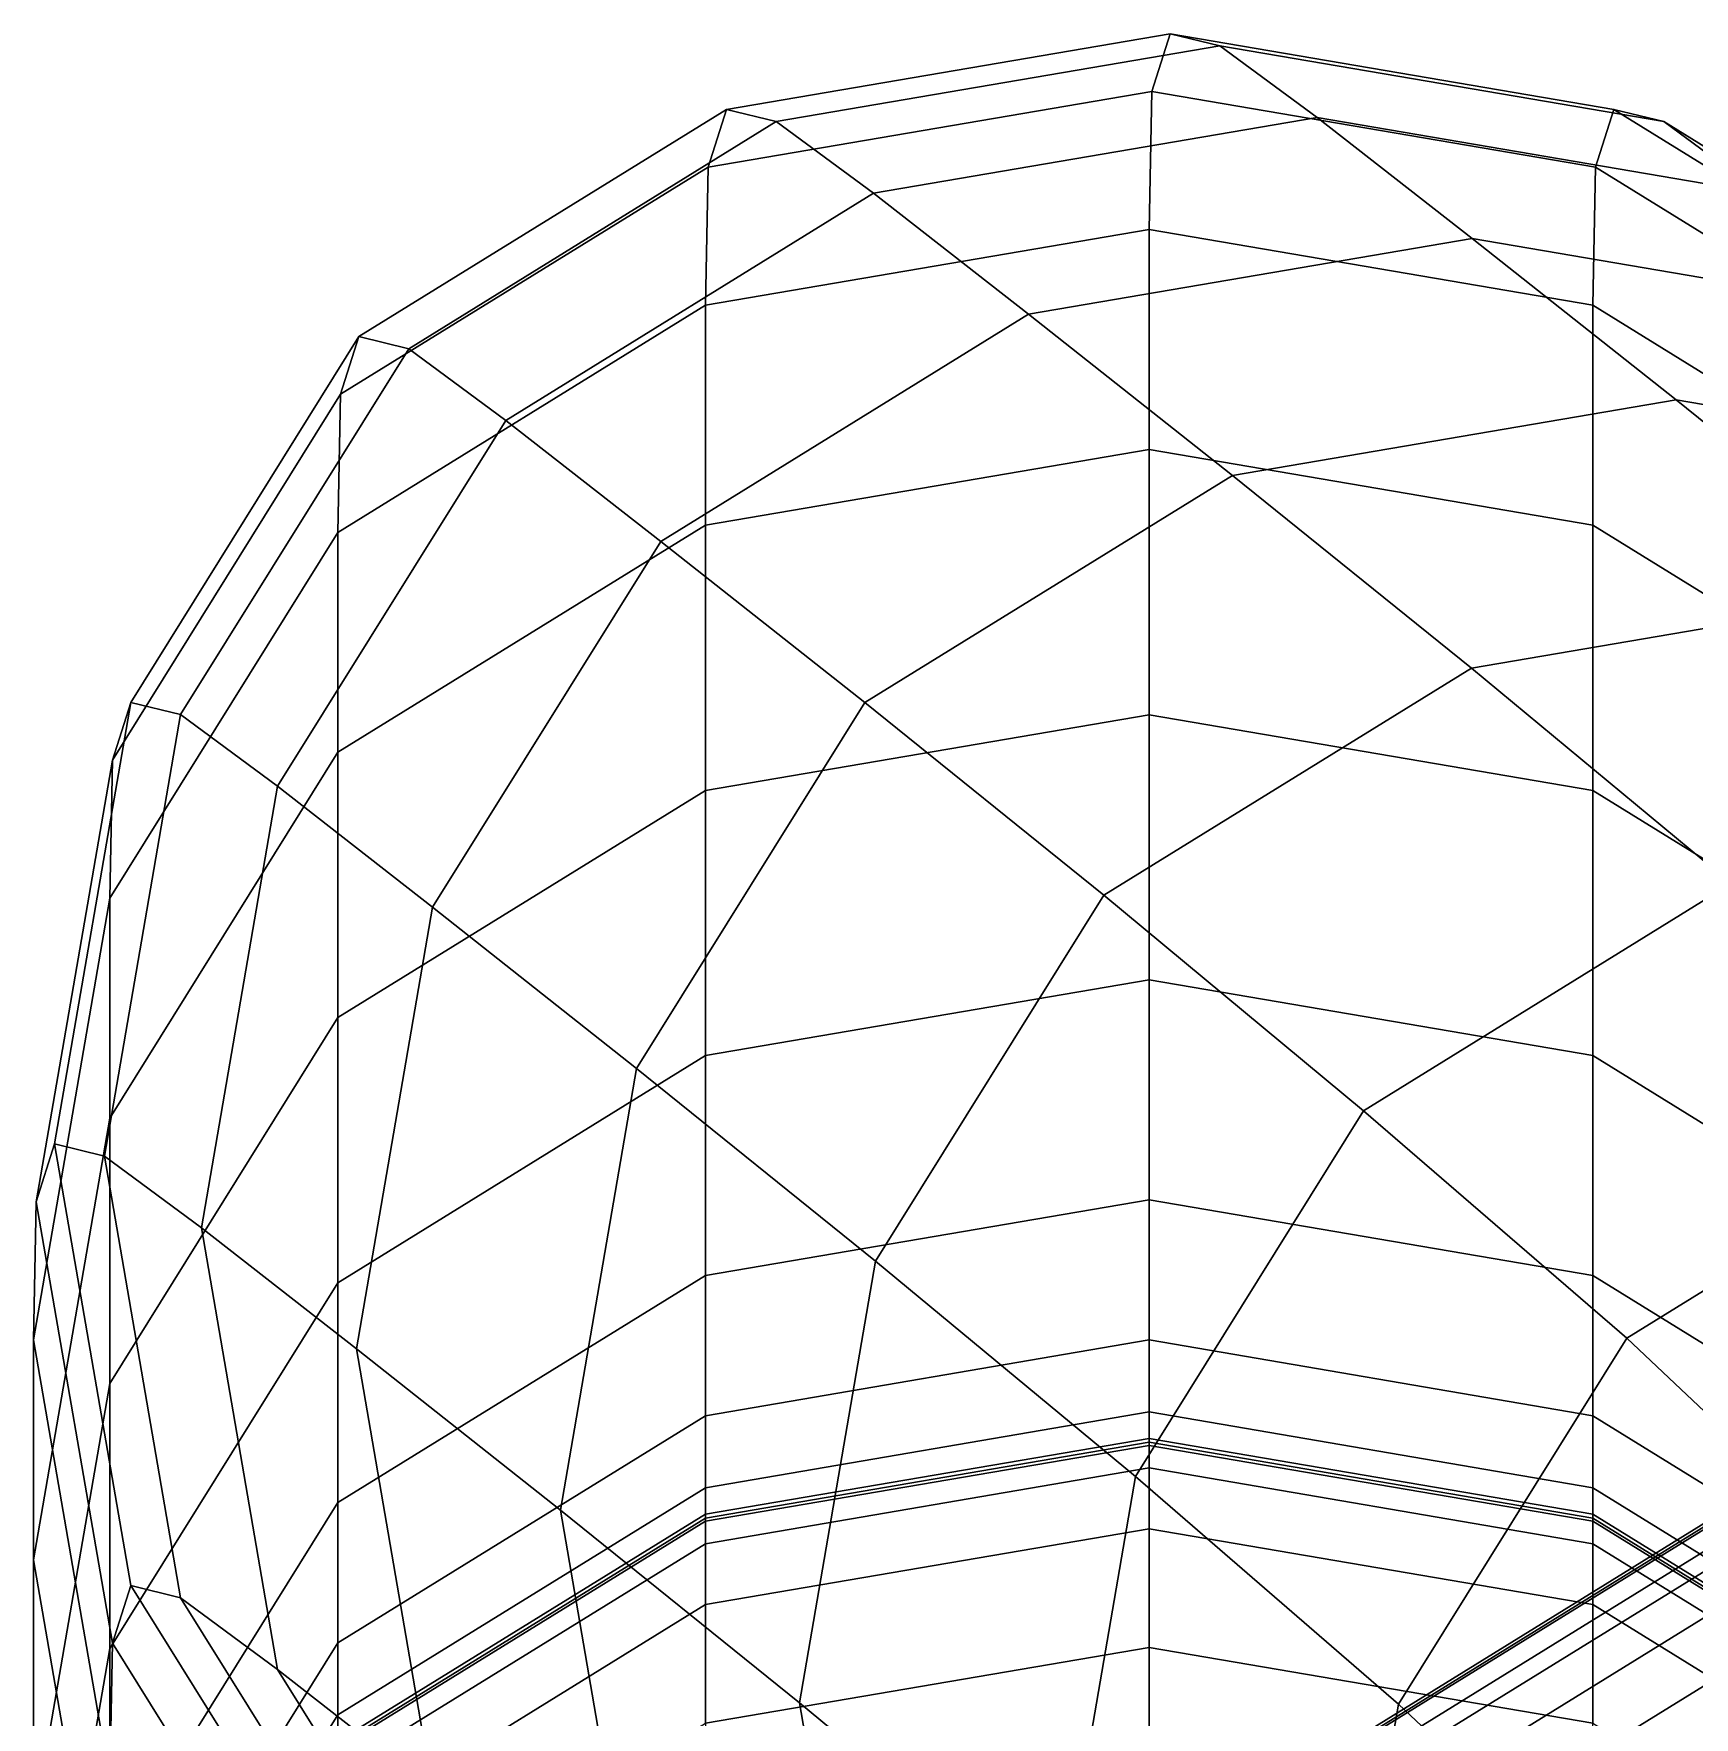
# Model space of a CAD drawing. Extents: x -13488 to 7731, y -24317 to 9701.
# Drawn here: x -13488 to -6068, y 2181 to 9701 of the extents above; entities that cross this region are included whole.
import ezdxf

# ---------------------------------------------------------------- set-up
doc = ezdxf.new("R2010")
doc.units = 0

msp = doc.modelspace()

# ---------------------------------------------------------------- linework, layer by layer
for points in [[(-8492.076172, 9442.902344, -245401.046875), (-8410.044922, 9700.714844, -242520.828125), (-10392.46582, 9362.597656, -242520.828125), (-10474.49707, 9104.785156, -245401.046875)], [(-8410.044922, 9700.714844, -242520.828125), (-8187.388672, 9646.027344, -239671.875), (-10169.80957, 9307.910156, -239671.875), (-10392.46582, 9362.597656, -242520.828125)], [(-8187.388672, 9646.027344, -239671.875), (-7753.794922, 9325.714844, -236916.65625), (-9736.21582, 8987.597656, -236916.65625), (-10169.80957, 9307.910156, -239671.875)], [(-6509.655273, 9104.785156, -245401.046875), (-6427.624023, 9362.597656, -242520.828125), (-8410.044922, 9700.714844, -242520.828125), (-8492.076172, 9442.902344, -245401.046875)], [(-6427.624023, 9362.597656, -242520.828125), (-6204.967773, 9307.910156, -239671.875), (-8187.388672, 9646.027344, -239671.875), (-8410.044922, 9700.714844, -242520.828125)], [(-6204.967773, 9307.910156, -239671.875), (-5771.374023, 8987.597656, -236916.65625), (-7753.794922, 9325.714844, -236916.65625), (-8187.388672, 9646.027344, -239671.875)], [(-8503.794922, 8825.714844, -248250), (-8492.076172, 9442.902344, -245401.046875), (-10474.49707, 9104.785156, -245401.046875), (-10486.21582, 8487.597656, -248250)], [(-6521.374023, 8487.597656, -248250), (-6509.655273, 9104.785156, -245401.046875), (-8492.076172, 9442.902344, -245401.046875), (-8503.794922, 8825.714844, -248250)], [(-10474.49707, 9104.785156, -245401.046875), (-10392.46582, 9362.597656, -242520.828125), (-12035.042969, 8348.24707, -242520.828125), (-12117.074219, 8090.43457, -245401.046875)], [(-10392.46582, 9362.597656, -242520.828125), (-10169.80957, 9307.910156, -239671.875), (-11812.386719, 8293.55957, -239671.875), (-12035.042969, 8348.24707, -242520.828125)], [(-7753.794922, 9325.714844, -236916.65625), (-7061.086426, 8785.350586, -234298.171875), (-9043.507813, 8447.233398, -234298.171875), (-9736.21582, 8987.597656, -236916.65625)], [(-5771.374023, 8987.597656, -236916.65625), (-5078.665527, 8447.233398, -234298.171875), (-7061.086426, 8785.350586, -234298.171875), (-7753.794922, 9325.714844, -236916.65625)], [(-4867.077637, 8090.43457, -245401.046875), (-4785.046387, 8348.24707, -242520.828125), (-6427.624023, 9362.597656, -242520.828125), (-6509.655273, 9104.785156, -245401.046875)], [(-4785.046387, 8348.24707, -242520.828125), (-4562.390137, 8293.55957, -239671.875), (-6204.967773, 9307.910156, -239671.875), (-6427.624023, 9362.597656, -242520.828125)], [(-10169.80957, 9307.910156, -239671.875), (-9736.21582, 8987.597656, -236916.65625), (-11378.792969, 7973.24707, -236916.65625), (-11812.386719, 8293.55957, -239671.875)], [(-4562.390137, 8293.55957, -239671.875), (-4128.796387, 7973.24707, -236916.65625), (-5771.374023, 8987.597656, -236916.65625), (-6204.967773, 9307.910156, -239671.875)], [(-10486.21582, 8487.597656, -248250), (-10474.49707, 9104.785156, -245401.046875), (-12117.074219, 8090.43457, -245401.046875), (-12128.792969, 7473.24707, -248250)], [(-4878.796387, 7473.24707, -248250), (-4867.077637, 8090.43457, -245401.046875), (-6509.655273, 9104.785156, -245401.046875), (-6521.374023, 8487.597656, -248250)], [(-9736.21582, 8987.597656, -236916.65625), (-9043.507813, 8447.233398, -234298.171875), (-10686.084961, 7432.882324, -234298.171875), (-11378.792969, 7973.24707, -236916.65625)], [(-8503.794922, 7843.943848, -251022.921875), (-8503.794922, 8825.714844, -248250), (-10486.21582, 8487.597656, -248250), (-10486.21582, 7505.827148, -251022.921875)], [(-6521.374023, 7505.827148, -251022.921875), (-6521.374023, 8487.597656, -248250), (-8503.794922, 8825.714844, -248250), (-8503.794922, 7843.943848, -251022.921875)], [(-7061.086426, 8785.350586, -234298.171875), (-6149.62793, 8065.29834, -231781.25), (-8132.048828, 7727.181152, -231781.25), (-9043.507813, 8447.233398, -234298.171875)], [(-5078.665527, 8447.233398, -234298.171875), (-4167.207031, 7727.181152, -231781.25), (-6149.62793, 8065.29834, -231781.25), (-7061.086426, 8785.350586, -234298.171875)], [(-10486.21582, 7505.827148, -251022.921875), (-10486.21582, 8487.597656, -248250), (-12128.792969, 7473.24707, -248250), (-12128.792969, 6491.476563, -251022.921875)], [(-9043.507813, 8447.233398, -234298.171875), (-8132.048828, 7727.181152, -231781.25), (-9774.625977, 6712.830566, -231781.25), (-10686.084961, 7432.882324, -234298.171875)], [(-4878.796387, 6491.476074, -251022.921875), (-4878.796387, 7473.24707, -248250), (-6521.374023, 8487.597656, -248250), (-6521.374023, 7505.827148, -251022.921875)], [(-13136.605469, 6456.202637, -245401.046875), (-12117.074219, 8090.43457, -245401.046875), (-12035.042969, 8348.24707, -242520.828125), (-13054.574219, 6714.015137, -242520.828125)], [(-13054.574219, 6714.015137, -242520.828125), (-12035.042969, 8348.24707, -242520.828125), (-11812.386719, 8293.55957, -239671.875), (-12831.917969, 6659.327637, -239671.875)], [(-12831.917969, 6659.327637, -239671.875), (-11812.386719, 8293.55957, -239671.875), (-11378.792969, 7973.24707, -236916.65625), (-12398.324219, 6339.015137, -236916.65625)], [(-13148.324219, 5839.015625, -248250), (-12128.792969, 7473.24707, -248250), (-12117.074219, 8090.43457, -245401.046875), (-13136.605469, 6456.202637, -245401.046875)], [(-6149.62793, 8065.29834, -231781.25), (-5081.919922, 7204.621094, -229311.203125), (-7064.34082, 6866.504395, -229311.203125), (-8132.048828, 7727.181152, -231781.25)], [(-4167.207031, 7727.181152, -231781.25), (-3099.498779, 6866.504395, -229311.203125), (-5081.919922, 7204.621094, -229311.203125), (-6149.62793, 8065.29834, -231781.25)], [(-12398.324219, 6339.015137, -236916.65625), (-11378.792969, 7973.24707, -236916.65625), (-10686.084961, 7432.882324, -234298.171875), (-11705.616211, 5798.650391, -234298.171875)], [(-8503.794922, 6659.04834, -253745.828125), (-8503.794922, 7843.943848, -251022.921875), (-10486.21582, 7505.827148, -251022.921875), (-10486.21582, 6320.931152, -253745.828125)], [(-6521.374023, 6320.931152, -253745.828125), (-6521.374023, 7505.827148, -251022.921875), (-8503.794922, 7843.943848, -251022.921875), (-8503.794922, 6659.04834, -253745.828125)], [(-8132.048828, 7727.181152, -231781.25), (-7064.34082, 6866.504395, -229311.203125), (-8706.917969, 5852.15332, -229311.203125), (-9774.625977, 6712.830566, -231781.25)], [(-13148.324219, 4857.244629, -251022.921875), (-12128.792969, 6491.476563, -251022.921875), (-12128.792969, 7473.24707, -248250), (-13148.324219, 5839.015625, -248250)], [(-10486.21582, 6320.931152, -253745.828125), (-10486.21582, 7505.827148, -251022.921875), (-12128.792969, 6491.476563, -251022.921875), (-12128.792969, 5306.580566, -253745.828125)], [(-4878.796387, 5306.580566, -253745.828125), (-4878.796387, 6491.476074, -251022.921875), (-6521.374023, 7505.827148, -251022.921875), (-6521.374023, 6320.931152, -253745.828125)], [(-11705.616211, 5798.650391, -234298.171875), (-10686.084961, 7432.882324, -234298.171875), (-9774.625977, 6712.830566, -231781.25), (-10794.157227, 5078.598633, -231781.25)], [(-5081.919922, 7204.621094, -229311.203125), (-3920.46167, 6242.381836, -226833.34375), (-5902.882813, 5904.264648, -226833.34375), (-7064.34082, 6866.504395, -229311.203125)], [(-7064.34082, 6866.504395, -229311.203125), (-5902.882813, 5904.264648, -226833.34375), (-7545.459961, 4889.914063, -226833.34375), (-8706.917969, 5852.15332, -229311.203125)], [(-13476.449219, 4483.854004, -245401.046875), (-13136.605469, 6456.202637, -245401.046875), (-13054.574219, 6714.015137, -242520.828125), (-13394.417969, 4741.666504, -242520.828125)], [(-13394.417969, 4741.666504, -242520.828125), (-13054.574219, 6714.015137, -242520.828125), (-12831.917969, 6659.327637, -239671.875), (-13171.761719, 4686.979004, -239671.875)], [(-10794.157227, 5078.598633, -231781.25), (-9774.625977, 6712.830566, -231781.25), (-8706.917969, 5852.15332, -229311.203125), (-9726.449219, 4217.921387, -229311.203125)], [(-13171.761719, 4686.979004, -239671.875), (-12831.917969, 6659.327637, -239671.875), (-12398.324219, 6339.015137, -236916.65625), (-12738.167969, 4366.666504, -236916.65625)], [(-8503.794922, 5474.152344, -256462.5), (-8503.794922, 6659.04834, -253745.828125), (-10486.21582, 6320.931152, -253745.828125), (-10486.21582, 5136.035645, -256462.5)], [(-6521.374023, 5136.035645, -256462.5), (-6521.374023, 6320.931152, -253745.828125), (-8503.794922, 6659.04834, -253745.828125), (-8503.794922, 5474.152344, -256462.5)], [(-13148.324219, 3672.348633, -253745.828125), (-12128.792969, 5306.580566, -253745.828125), (-12128.792969, 6491.476563, -251022.921875), (-13148.324219, 4857.244629, -251022.921875)], [(-13488.167969, 3866.666748, -248250), (-13148.324219, 5839.015625, -248250), (-13136.605469, 6456.202637, -245401.046875), (-13476.449219, 4483.854004, -245401.046875)], [(-12738.167969, 4366.666504, -236916.65625), (-12398.324219, 6339.015137, -236916.65625), (-11705.616211, 5798.650391, -234298.171875), (-12045.459961, 3826.302002, -234298.171875)], [(-10486.21582, 5136.035645, -256462.5), (-10486.21582, 6320.931152, -253745.828125), (-12128.792969, 5306.580566, -253745.828125), (-12128.792969, 4121.68457, -256462.5)], [(-4878.796387, 4121.68457, -256462.5), (-4878.796387, 5306.580566, -253745.828125), (-6521.374023, 6320.931152, -253745.828125), (-6521.374023, 5136.035645, -256462.5)], [(-7545.459961, 4889.914063, -226833.34375), (-5902.882813, 5904.264648, -226833.34375), (-4727.101563, 4888.639648, -224299.484375), (-6369.678711, 3874.289063, -224299.484375)], [(-13488.167969, 2884.895752, -251022.921875), (-13148.324219, 4857.244629, -251022.921875), (-13148.324219, 5839.015625, -248250), (-13488.167969, 3866.666748, -248250)], [(-12045.459961, 3826.302002, -234298.171875), (-11705.616211, 5798.650391, -234298.171875), (-10794.157227, 5078.598633, -231781.25), (-11134.000977, 3106.249756, -231781.25)], [(-9726.449219, 4217.921387, -229311.203125), (-8706.917969, 5852.15332, -229311.203125), (-7545.459961, 4889.914063, -226833.34375), (-8564.991211, 3255.682129, -226833.34375)], [(-8503.794922, 4492.381348, -259216.671875), (-8503.794922, 5474.152344, -256462.5), (-10486.21582, 5136.035645, -256462.5), (-10486.21582, 4154.264648, -259216.671875)], [(-6521.374023, 4154.264648, -259216.671875), (-6521.374023, 5136.035645, -256462.5), (-8503.794922, 5474.152344, -256462.5), (-8503.794922, 4492.381348, -259216.671875)], [(-13148.324219, 2487.452881, -256462.5), (-12128.792969, 4121.68457, -256462.5), (-12128.792969, 5306.580566, -253745.828125), (-13148.324219, 3672.348633, -253745.828125)], [(-10486.21582, 4154.264648, -259216.671875), (-10486.21582, 5136.035645, -256462.5), (-12128.792969, 4121.68457, -256462.5), (-12128.792969, 3139.913818, -259216.671875)], [(-4878.796387, 3139.913818, -259216.671875), (-4878.796387, 4121.68457, -256462.5), (-6521.374023, 5136.035645, -256462.5), (-6521.374023, 4154.264648, -259216.671875)], [(-11134.000977, 3106.249756, -231781.25), (-10794.157227, 5078.598633, -231781.25), (-9726.449219, 4217.921387, -229311.203125), (-10066.292969, 2245.572998, -229311.203125)], [(-8564.991211, 3255.682129, -226833.34375), (-7545.459961, 4889.914063, -226833.34375), (-6369.678711, 3874.289063, -224299.484375), (-7389.209961, 2240.057129, -224299.484375)], [(-6369.678711, 3874.289063, -224299.484375), (-4727.101563, 4888.639648, -224299.484375), (-3684.132568, 3904.264893, -221687.5), (-5326.709961, 2889.914063, -221687.5)], [(-13488.167969, 1699.999878, -253745.828125), (-13148.324219, 3672.348633, -253745.828125), (-13148.324219, 4857.244629, -251022.921875), (-13488.167969, 2884.895752, -251022.921875)], [(-13136.605469, 2511.505371, -245401.046875), (-13476.449219, 4483.854004, -245401.046875), (-13394.417969, 4741.666504, -242520.828125), (-13054.574219, 2769.317871, -242520.828125)], [(-13054.574219, 2769.317871, -242520.828125), (-13394.417969, 4741.666504, -242520.828125), (-13171.761719, 4686.979004, -239671.875), (-12831.917969, 2714.630371, -239671.875)], [(-12831.917969, 2714.630371, -239671.875), (-13171.761719, 4686.979004, -239671.875), (-12738.167969, 4366.666504, -236916.65625), (-12398.324219, 2394.317871, -236916.65625)], [(-13148.324219, 1894.317871, -248250), (-13488.167969, 3866.666748, -248250), (-13476.449219, 4483.854004, -245401.046875), (-13136.605469, 2511.505371, -245401.046875)], [(-8503.794922, 3866.07959, -262039.328125), (-8503.794922, 4492.381348, -259216.671875), (-10486.21582, 4154.264648, -259216.671875), (-10486.21582, 3527.962646, -262039.328125)], [(-6521.374023, 3527.962646, -262039.328125), (-6521.374023, 4154.264648, -259216.671875), (-8503.794922, 4492.381348, -259216.671875), (-8503.794922, 3866.07959, -262039.328125)], [(-12398.324219, 2394.317871, -236916.65625), (-12738.167969, 4366.666504, -236916.65625), (-12045.459961, 3826.302002, -234298.171875), (-11705.616211, 1853.953247, -234298.171875)], [(-10066.292969, 2245.572998, -229311.203125), (-9726.449219, 4217.921387, -229311.203125), (-8564.991211, 3255.682129, -226833.34375), (-8904.834961, 1283.333374, -226833.34375)], [(-10486.21582, 3527.962646, -262039.328125), (-10486.21582, 4154.264648, -259216.671875), (-12128.792969, 3139.913818, -259216.671875), (-12128.792969, 2513.611816, -262039.328125)], [(-4878.796387, 2513.611816, -262039.328125), (-4878.796387, 3139.913818, -259216.671875), (-6521.374023, 4154.264648, -259216.671875), (-6521.374023, 3527.962646, -262039.328125)], [(-13148.324219, 1505.682007, -259216.671875), (-12128.792969, 3139.913818, -259216.671875), (-12128.792969, 4121.68457, -256462.5), (-13148.324219, 2487.452881, -256462.5)], [(-13148.324219, 912.546997, -251022.921875), (-13488.167969, 2884.895752, -251022.921875), (-13488.167969, 3866.666748, -248250), (-13148.324219, 1894.317871, -248250)], [(-8503.794922, 3544.465088, -264910.40625), (-8503.794922, 3866.07959, -262039.328125), (-10486.21582, 3527.962646, -262039.328125), (-10486.21582, 3206.348145, -264910.40625)], [(-6521.374023, 3206.348145, -264910.40625), (-6521.374023, 3527.962646, -262039.328125), (-8503.794922, 3866.07959, -262039.328125), (-8503.794922, 3544.465088, -264910.40625)], [(-7389.209961, 2240.057129, -224299.484375), (-6369.678711, 3874.289063, -224299.484375), (-5326.709961, 2889.914063, -221687.5), (-6346.241211, 1255.682129, -221687.5)], [(-11705.616211, 1853.953247, -234298.171875), (-12045.459961, 3826.302002, -234298.171875), (-11134.000977, 3106.249756, -231781.25), (-10794.157227, 1133.901123, -231781.25)], [(-13488.167969, 515.104065, -256462.5), (-13148.324219, 2487.452881, -256462.5), (-13148.324219, 3672.348633, -253745.828125), (-13488.167969, 1699.999878, -253745.828125)], [(-8503.794922, 3425.975586, -267797.125), (-8503.794922, 3544.465088, -264910.40625), (-10486.21582, 3206.348145, -264910.40625), (-10486.21582, 3087.858643, -267797.125)], [(-6521.374023, 3087.858643, -267797.125), (-6521.374023, 3206.348145, -264910.40625), (-8503.794922, 3544.465088, -264910.40625), (-8503.794922, 3425.975586, -267797.125)], [(-10486.21582, 3206.348145, -264910.40625), (-10486.21582, 3527.962646, -262039.328125), (-12128.792969, 2513.611816, -262039.328125), (-12128.792969, 2191.997314, -264910.40625)], [(-4878.796387, 2191.997314, -264910.40625), (-4878.796387, 2513.611816, -262039.328125), (-6521.374023, 3527.962646, -262039.328125), (-6521.374023, 3206.348145, -264910.40625)], [(-8503.794922, 3409.04834, -270666.65625), (-8503.794922, 3425.975586, -267797.125), (-10486.21582, 3087.858643, -267797.125), (-10486.21582, 3070.931396, -270666.65625)], [(-8503.794922, 3409.04834, -281716.6875), (-8503.794922, 3409.04834, -279012.78125), (-10486.21582, 3070.931396, -279012.78125), (-10486.21582, 3070.931396, -281716.6875)], [(-8503.794922, 3409.04834, -279012.78125), (-8503.794922, 3409.04834, -276272.90625), (-10486.21582, 3070.931396, -276272.90625), (-10486.21582, 3070.931396, -279012.78125)], [(-8503.794922, 3409.04834, -276272.90625), (-8503.794922, 3409.04834, -273492.4375), (-10486.21582, 3070.931396, -273492.4375), (-10486.21582, 3070.931396, -276272.90625)], [(-8503.794922, 3409.04834, -273492.4375), (-8503.794922, 3409.04834, -270666.65625), (-10486.21582, 3070.931396, -270666.65625), (-10486.21582, 3070.931396, -273492.4375)], [(-8503.794922, 3394.725586, -284387.25), (-8503.794922, 3409.04834, -281716.6875), (-10486.21582, 3070.931396, -281716.6875), (-10486.21582, 3056.608643, -284387.25)], [(-8503.794922, 3294.465088, -287018.75), (-8503.794922, 3394.725586, -284387.25), (-10486.21582, 3056.608643, -284387.25), (-10486.21582, 2956.348145, -287018.75)], [(-6521.374023, 3070.931396, -270666.65625), (-6521.374023, 3087.858643, -267797.125), (-8503.794922, 3425.975586, -267797.125), (-8503.794922, 3409.04834, -270666.65625)], [(-6521.374023, 3070.931396, -281716.6875), (-6521.374023, 3070.931396, -279012.78125), (-8503.794922, 3409.04834, -279012.78125), (-8503.794922, 3409.04834, -281716.6875)], [(-6521.374023, 3070.931396, -279012.78125), (-6521.374023, 3070.931396, -276272.90625), (-8503.794922, 3409.04834, -276272.90625), (-8503.794922, 3409.04834, -279012.78125)], [(-6521.374023, 3070.931396, -276272.90625), (-6521.374023, 3070.931396, -273492.4375), (-8503.794922, 3409.04834, -273492.4375), (-8503.794922, 3409.04834, -276272.90625)], [(-6521.374023, 3070.931396, -273492.4375), (-6521.374023, 3070.931396, -270666.65625), (-8503.794922, 3409.04834, -270666.65625), (-8503.794922, 3409.04834, -273492.4375)], [(-6521.374023, 3056.608643, -284387.25), (-6521.374023, 3070.931396, -281716.6875), (-8503.794922, 3409.04834, -281716.6875), (-8503.794922, 3394.725586, -284387.25)], [(-6521.374023, 2956.348145, -287018.75), (-6521.374023, 3056.608643, -284387.25), (-8503.794922, 3394.725586, -284387.25), (-8503.794922, 3294.465088, -287018.75)], [(-8503.794922, 3022.32959, -289603.375), (-8503.794922, 3294.465088, -287018.75), (-10486.21582, 2956.348145, -287018.75), (-10486.21582, 2684.212646, -289603.375)], [(-8904.834961, 1283.333374, -226833.34375), (-8564.991211, 3255.682129, -226833.34375), (-7389.209961, 2240.057129, -224299.484375), (-7729.053711, 267.708344, -224299.484375)], [(-6521.374023, 2684.212646, -289603.375), (-6521.374023, 2956.348145, -287018.75), (-8503.794922, 3294.465088, -287018.75), (-8503.794922, 3022.32959, -289603.375)], [(-10486.21582, 3087.858643, -267797.125), (-10486.21582, 3206.348145, -264910.40625), (-12128.792969, 2191.997314, -264910.40625), (-12128.792969, 2073.507568, -267797.125)], [(-4878.796387, 2073.507568, -267797.125), (-4878.796387, 2191.997314, -264910.40625), (-6521.374023, 3206.348145, -264910.40625), (-6521.374023, 3087.858643, -267797.125)], [(-13148.324219, 879.379944, -262039.328125), (-12128.792969, 2513.611816, -262039.328125), (-12128.792969, 3139.913818, -259216.671875), (-13148.324219, 1505.682007, -259216.671875)], [(-10486.21582, 3070.931396, -270666.65625), (-10486.21582, 3087.858643, -267797.125), (-12128.792969, 2073.507568, -267797.125), (-12128.792969, 2056.580566, -270666.65625)], [(-10794.157227, 1133.901123, -231781.25), (-11134.000977, 3106.249756, -231781.25), (-10066.292969, 2245.572998, -229311.203125), (-9726.449219, 273.224152, -229311.203125)], [(-4878.796387, 2056.580566, -270666.65625), (-4878.796387, 2073.507568, -267797.125), (-6521.374023, 3087.858643, -267797.125), (-6521.374023, 3070.931396, -270666.65625)], [(-10486.21582, 3070.931396, -281716.6875), (-10486.21582, 3070.931396, -279012.78125), (-12128.792969, 2056.580566, -279012.78125), (-12128.792969, 2056.580566, -281716.6875)], [(-10486.21582, 3070.931396, -279012.78125), (-10486.21582, 3070.931396, -276272.90625), (-12128.792969, 2056.580566, -276272.90625), (-12128.792969, 2056.580566, -279012.78125)], [(-10486.21582, 3070.931396, -276272.90625), (-10486.21582, 3070.931396, -273492.4375), (-12128.792969, 2056.580566, -273492.4375), (-12128.792969, 2056.580566, -276272.90625)], [(-10486.21582, 3070.931396, -273492.4375), (-10486.21582, 3070.931396, -270666.65625), (-12128.792969, 2056.580566, -270666.65625), (-12128.792969, 2056.580566, -273492.4375)], [(-10486.21582, 3056.608643, -284387.25), (-10486.21582, 3070.931396, -281716.6875), (-12128.792969, 2056.580566, -281716.6875), (-12128.792969, 2042.25769, -284387.25)], [(-10486.21582, 2956.348145, -287018.75), (-10486.21582, 3056.608643, -284387.25), (-12128.792969, 2042.25769, -284387.25), (-12128.792969, 1941.997192, -287018.75)], [(-8503.794922, 2492.381836, -292133.3125), (-8503.794922, 3022.32959, -289603.375), (-10486.21582, 2684.212646, -289603.375), (-10486.21582, 2154.264893, -292133.3125)], [(-6521.374023, 2154.264893, -292133.3125), (-6521.374023, 2684.212646, -289603.375), (-8503.794922, 3022.32959, -289603.375), (-8503.794922, 2492.381836, -292133.3125)], [(-5986.21582, 3070.931396, -140833.34375), (-5967.986816, 3055.306396, -137682.296875), (-7610.564453, 2040.955566, -137682.296875), (-7628.793457, 2056.580566, -140833.34375)], [(-5986.21582, 3055.306396, -143927.09375), (-5986.21582, 3070.931396, -140833.34375), (-7628.793457, 2056.580566, -140833.34375), (-7628.793457, 2040.955566, -143927.09375)], [(-5986.21582, 3070.931396, 132333.328125), (-7628.793457, 2056.580566, 132333.328125), (-7610.564453, 2040.955566, 129182.289063), (-5967.986816, 3055.306396, 129182.289063)], [(-5986.21582, 3055.306396, 135427.078125), (-7628.793457, 2040.955566, 135427.078125), (-7628.793457, 2056.580566, 132333.328125), (-5986.21582, 3070.931396, 132333.328125)], [(-5986.21582, 2945.931396, -146958.34375), (-5986.21582, 3055.306396, -143927.09375), (-7628.793457, 2040.955566, -143927.09375), (-7628.793457, 1931.580566, -146958.34375)], [(-5986.21582, 2945.931396, 138458.328125), (-7628.793457, 1931.580566, 138458.328125), (-7628.793457, 2040.955566, 135427.078125), (-5986.21582, 3055.306396, 135427.078125)], [(-5967.986816, 3055.306396, -137682.296875), (-5840.382324, 2945.931396, -134500), (-7482.959961, 1931.580566, -134500), (-7610.564453, 2040.955566, -137682.296875)], [(-5967.986816, 3055.306396, 129182.289063), (-7610.564453, 2040.955566, 129182.289063), (-7482.959961, 1931.580566, 126000), (-5840.382813, 2945.931396, 126000)], [(-4878.796387, 2056.580566, -281716.6875), (-4878.796387, 2056.580566, -279012.78125), (-6521.374023, 3070.931396, -279012.78125), (-6521.374023, 3070.931396, -281716.6875)], [(-4878.796387, 2056.580566, -279012.78125), (-4878.796387, 2056.580566, -276272.90625), (-6521.374023, 3070.931396, -276272.90625), (-6521.374023, 3070.931396, -279012.78125)], [(-4878.796387, 2056.580566, -276272.90625), (-4878.796387, 2056.580566, -273492.4375), (-6521.374023, 3070.931396, -273492.4375), (-6521.374023, 3070.931396, -276272.90625)], [(-4878.796387, 2056.580566, -273492.4375), (-4878.796387, 2056.580566, -270666.65625), (-6521.374023, 3070.931396, -270666.65625), (-6521.374023, 3070.931396, -273492.4375)], [(-4878.796387, 2042.25769, -284387.25), (-4878.796387, 2056.580566, -281716.6875), (-6521.374023, 3070.931396, -281716.6875), (-6521.374023, 3056.608643, -284387.25)], [(-4878.796387, 1941.997192, -287018.75), (-4878.796387, 2042.25769, -284387.25), (-6521.374023, 3056.608643, -284387.25), (-6521.374023, 2956.348145, -287018.75)], [(-10486.21582, 2684.212646, -289603.375), (-10486.21582, 2956.348145, -287018.75), (-12128.792969, 1941.997192, -287018.75), (-12128.792969, 1669.861816, -289603.375)], [(-5986.21582, 2649.056396, -149927.09375), (-5986.21582, 2945.931396, -146958.34375), (-7628.793457, 1931.580566, -146958.34375), (-7628.793457, 1634.705566, -149927.09375)], [(-5986.21582, 2649.056396, 141427.09375), (-7628.793457, 1634.705566, 141427.09375), (-7628.793457, 1931.580566, 138458.328125), (-5986.21582, 2945.931396, 138458.328125)], [(-5840.382324, 2945.931396, -134500), (-5494.02832, 2649.056396, -131317.703125), (-7136.605957, 1634.705566, -131317.703125), (-7482.959961, 1931.580566, -134500)], [(-5840.382813, 2945.931396, 126000), (-7482.959961, 1931.580566, 126000), (-7136.605957, 1634.705566, 122817.710938), (-5494.02832, 2649.056396, 122817.710938)], [(-4878.796387, 1669.861816, -289603.375), (-4878.796387, 1941.997192, -287018.75), (-6521.374023, 2956.348145, -287018.75), (-6521.374023, 2684.212646, -289603.375)], [(-13148.324219, -272.348877, -253745.828125), (-13488.167969, 1699.999878, -253745.828125), (-13488.167969, 2884.895752, -251022.921875), (-13148.324219, 912.546997, -251022.921875)], [(-6346.241211, 1255.682129, -221687.5), (-5326.709961, 2889.914063, -221687.5), (-4580.616211, 2030.539063, -218981.765625), (-5600.147461, 396.30719, -218981.765625)], [(-12117.074219, 877.273499, -245401.046875), (-13136.605469, 2511.505371, -245401.046875), (-13054.574219, 2769.317871, -242520.828125), (-12035.042969, 1135.085938, -242520.828125)], [(-12035.042969, 1135.085938, -242520.828125), (-13054.574219, 2769.317871, -242520.828125), (-12831.917969, 2714.630371, -239671.875), (-11812.386719, 1080.398438, -239671.875)], [(-11812.386719, 1080.398438, -239671.875), (-12831.917969, 2714.630371, -239671.875), (-12398.324219, 2394.317871, -236916.65625), (-11378.792969, 760.085938, -236916.65625)], [(-10486.21582, 2154.264893, -292133.3125), (-10486.21582, 2684.212646, -289603.375), (-12128.792969, 1669.861816, -289603.375), (-12128.792969, 1139.91394, -292133.3125)], [(-5986.21582, 2070.931396, -152833.34375), (-5986.21582, 2649.056396, -149927.09375), (-7628.793457, 1634.705566, -149927.09375), (-7628.793457, 1056.580566, -152833.34375)], [(-5986.21582, 2070.931641, 144333.34375), (-7628.793457, 1056.580688, 144333.34375), (-7628.793457, 1634.705566, 141427.09375), (-5986.21582, 2649.056396, 141427.09375)], [(-5494.02832, 2649.056396, -131317.703125), (-4819.548828, 2070.931641, -128166.664063), (-6462.126465, 1056.580688, -128166.664063), (-7136.605957, 1634.705566, -131317.703125)], [(-5494.02832, 2649.056396, 122817.710938), (-7136.605957, 1634.705566, 122817.710938), (-6462.126953, 1056.580566, 119666.671875), (-4819.549316, 2070.931396, 119666.671875)], [(-4878.796387, 1139.91394, -292133.3125), (-4878.796387, 1669.861816, -289603.375), (-6521.374023, 2684.212646, -289603.375), (-6521.374023, 2154.264893, -292133.3125)], [(-13488.167969, -466.666779, -259216.671875), (-13148.324219, 1505.682007, -259216.671875), (-13148.324219, 2487.452881, -256462.5), (-13488.167969, 515.104065, -256462.5)], [(-13148.324219, 557.765381, -264910.40625), (-12128.792969, 2191.997314, -264910.40625), (-12128.792969, 2513.611816, -262039.328125), (-13148.324219, 879.379944, -262039.328125)], [(-12128.792969, 260.085968, -248250), (-13148.324219, 1894.317871, -248250), (-13136.605469, 2511.505371, -245401.046875), (-12117.074219, 877.273499, -245401.046875)], [(-8503.794922, 1649.933838, -294604.6875), (-8503.794922, 2492.381836, -292133.3125), (-10486.21582, 2154.264893, -292133.3125), (-10486.21582, 1311.816895, -294604.6875)], [(-6521.374023, 1311.816895, -294604.6875), (-6521.374023, 2154.264893, -292133.3125), (-8503.794922, 2492.381836, -292133.3125), (-8503.794922, 1649.933838, -294604.6875)], [(-11378.792969, 760.085938, -236916.65625), (-12398.324219, 2394.317871, -236916.65625), (-11705.616211, 1853.953247, -234298.171875), (-10686.084961, 219.721359, -234298.171875)], [(-13148.324219, 439.275818, -267797.125), (-12128.792969, 2073.507568, -267797.125), (-12128.792969, 2191.997314, -264910.40625), (-13148.324219, 557.765381, -264910.40625)], [(-9726.449219, 273.224152, -229311.203125), (-10066.292969, 2245.572998, -229311.203125), (-8904.834961, 1283.333374, -226833.34375), (-8564.991211, -689.015442, -226833.34375)], [(-7729.053711, 267.708344, -224299.484375), (-7389.209961, 2240.057129, -224299.484375), (-6346.241211, 1255.682129, -221687.5), (-6686.084961, -716.666626, -221687.5)]]:
    msp.add_3dface(points)

doc.saveas('drawing.dxf')
